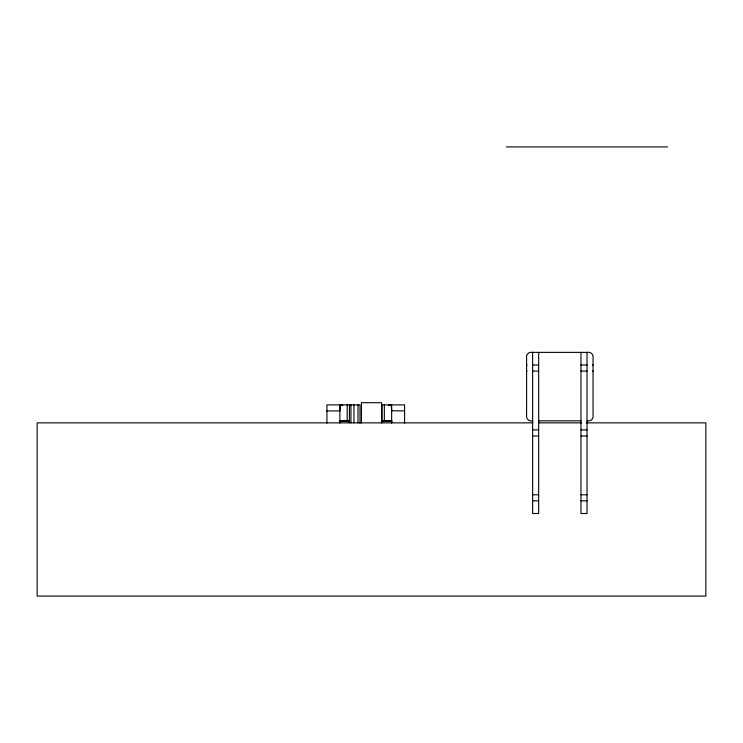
<?xml version="1.0" encoding="UTF-8"?>
<svg xmlns="http://www.w3.org/2000/svg" width="743" height="743" viewBox="0 0 743 743"><rect width="100%" height="100%" fill="white"/><g stroke="black" fill="none" stroke-linecap="round" stroke-linejoin="round"><path stroke-width="1.11" d="M339.867 410.768L340.099 406.384L341.13 405M391.645 410.768L404.591 410.925M382.069 404.889L382.069 422.841L382.441 421.439M382.208 422.349L382.385 421.634M342.012 404.889L342.607 404.889M587.016 420.844C590.824 421.736 593.945 418.615 593.053 414.808L593.053 358.405C593.945 354.597 590.824 351.476 587.016 352.368L532.629 352.368C528.821 351.476 525.71 354.597 526.592 358.405L526.592 414.808C525.71 418.615 528.821 421.736 532.629 420.844M506.447 146.919L667.585 146.919M526.592 365.027L527.112 365.027M532.629 365.027L538.675 365.027M580.97 365.027L587.016 365.027M592.543 365.027L593.053 365.027M526.592 371.073L527.112 371.073M532.629 371.073L538.675 371.073M580.97 371.073L587.016 371.073M592.543 371.073L593.053 371.073M381.568 404.889L404.591 404.889L404.591 423.204M326.92 410.925L339.867 410.925M339.867 420.687L348.142 420.687M383.369 420.687L391.645 420.687M538.675 420.844L580.97 420.844M339.347 421.262L349.015 421.262M382.496 421.262L392.165 421.262M532.87 422.86L37.15 422.86L37.15 596.081L705.85 596.081L705.85 422.86L586.273 422.86M538.675 422.86L581.63 422.86M532.629 429.909L538.675 429.909M580.97 429.909L587.016 429.909M532.629 435.955L538.675 435.955M580.97 435.955L587.016 435.955M532.629 494.792L538.675 494.792M580.97 494.792L587.016 494.792M532.629 500.838L538.675 500.838M580.97 500.838L587.016 500.838M388.84 404.889L389.499 404.889M390.381 405L391.385 406.263L391.645 410.294M349.08 421.439L349.433 422.776L349.442 404.889M587.016 352.368L587.016 513.497L580.97 513.497L580.97 352.368M538.675 352.368L538.675 513.497L532.629 513.497L532.629 352.368M391.645 404.889L391.645 423.139M384.335 404.889L384.335 420.687M381.568 422.86L381.568 402.715L361.432 402.715L361.432 422.86M360.011 423.194L360.011 404.889L326.92 404.889L326.92 423.204M357.996 404.889L357.996 422.86M353.947 404.889L353.947 422.86M350.947 404.889L350.947 422.86M347.176 404.889L347.176 420.687M339.867 404.889L339.867 423.139M382.394 421.16A2.322 1.133 38.7 0 1 383.527 421.188M388.914 405.223A11.647 2.758 -19.2 0 1 389.174 405.214M389.611 405.455A9.139 3.52 -38.9 0 1 390.01 405.437M347.984 421.188A2.322 1.133 -38.7 0 1 349.117 421.16M342.337 405.214A11.647 2.758 19.2 0 1 342.597 405.223M341.501 405.437A9.139 3.52 38.9 0 1 341.901 405.455"/></g></svg>
